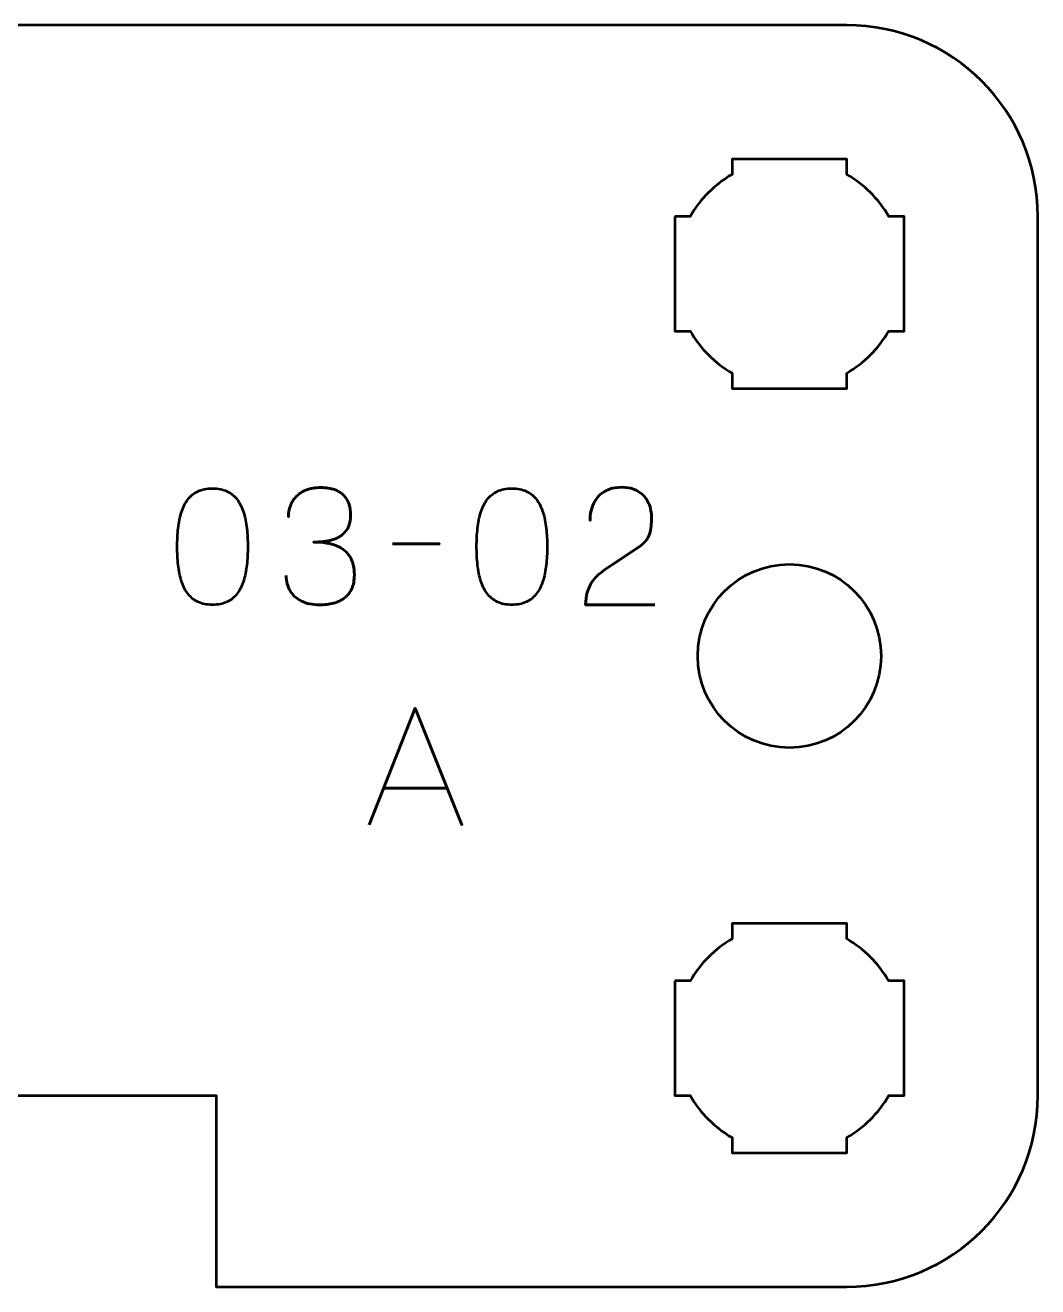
# Model space of a CAD drawing. Header units: centimetres. Extents: x -28.1 to 7.2, y -16.5 to -13.2.
# Drawn here: x -25.5 to -22.85, y -16.5 to -13.2 of the extents above; entities that cross this region are included whole.
import ezdxf

# ---------------------------------------------------------------- set-up
doc = ezdxf.new("R2010")
doc.units = ezdxf.units.CM
doc.header["$MEASUREMENT"] = 0
doc.layers.add('Layer 1', color=7, linetype='Continuous')

msp = doc.modelspace()

# ---------------------------------------------------------------- linework, layer by layer
at = {"layer": 'Layer 1', "lineweight": 53}
msp.add_ellipse((-23.5, -14.85), major_axis=(0, 0.24), ratio=1, dxfattribs=at)
for points, knots in [([(-28.15, -16), (-28.15, -16), (-28.15, -13.7), (-28.15, -13.7), (-28.15, -13.7), (-28.15, -13.42391), (-27.92609, -13.2), (-27.65, -13.2), (-27.65, -13.2), (-27.65, -13.2), (-23.35, -13.2), (-23.35, -13.2), (-23.35, -13.2), (-23.07391, -13.2), (-22.85, -13.42391), (-22.85, -13.7), (-22.85, -13.7), (-22.85, -13.7), (-22.85, -16), (-22.85, -16), (-22.85, -16), (-22.85, -16.27609), (-23.07391, -16.5), (-23.35, -16.5), (-23.35, -16.5), (-23.35, -16.5), (-24.99999, -16.49999), (-24.99999, -16.49999), (-24.99999, -16.49999), (-24.99999, -16.49999), (-24.99999, -16), (-24.99999, -16), (-24.99999, -16), (-24.99999, -16), (-25.99999, -16), (-25.99999, -16), (-25.99999, -16), (-25.99999, -16), (-25.99999, -16.49999), (-25.99999, -16.49999), (-25.99999, -16.49999), (-25.99999, -16.49999), (-27.65, -16.5), (-27.65, -16.5), (-27.65, -16.5), (-27.92609, -16.5), (-28.15, -16.27609), (-28.15, -16)], [0, 0, 0, 0, 0.0833333, 0.0833333, 0.0833333, 0.0833333, 0.1666667, 0.1666667, 0.1666667, 0.1666667, 0.25, 0.25, 0.25, 0.25, 0.3333333, 0.3333333, 0.3333333, 0.3333333, 0.4166667, 0.4166667, 0.4166667, 0.4166667, 0.5, 0.5, 0.5, 0.5, 0.5833333, 0.5833333, 0.5833333, 0.5833333, 0.6666667, 0.6666667, 0.6666667, 0.6666667, 0.75, 0.75, 0.75, 0.75, 0.8333333, 0.8333333, 0.8333333, 0.8333333, 0.9166667, 0.9166667, 0.9166667, 0.9166667, 1, 1, 1, 1]), ([(-23.8, -13.7), (-23.8, -13.7), (-23.75985, -13.7), (-23.75985, -13.7), (-23.75985, -13.7), (-23.7335, -13.65447), (-23.69553, -13.6165), (-23.65, -13.59015), (-23.65, -13.59015), (-23.65, -13.59015), (-23.65, -13.55), (-23.65, -13.55), (-23.65, -13.55), (-23.65, -13.55), (-23.5, -13.55), (-23.5, -13.55), (-23.5, -13.55), (-23.5, -13.55), (-23.35, -13.55), (-23.35, -13.55), (-23.35, -13.55), (-23.35, -13.55), (-23.35, -13.59015), (-23.35, -13.59015), (-23.35, -13.59015), (-23.30447, -13.6165), (-23.2665, -13.65447), (-23.24015, -13.7), (-23.24015, -13.7), (-23.24015, -13.7), (-23.2, -13.7), (-23.2, -13.7), (-23.2, -13.7), (-23.2, -13.7), (-23.2, -13.85), (-23.2, -13.85), (-23.2, -13.85), (-23.2, -13.85), (-23.2, -14), (-23.2, -14), (-23.2, -14), (-23.2, -14), (-23.24015, -14), (-23.24015, -14), (-23.24015, -14), (-23.2665, -14.04553), (-23.30447, -14.0835), (-23.35, -14.10985), (-23.35, -14.10985), (-23.35, -14.10985), (-23.35, -14.15), (-23.35, -14.15), (-23.35, -14.15), (-23.35, -14.15), (-23.5, -14.15), (-23.5, -14.15), (-23.5, -14.15), (-23.5, -14.15), (-23.65, -14.15), (-23.65, -14.15), (-23.65, -14.15), (-23.65, -14.15), (-23.65, -14.10985), (-23.65, -14.10985), (-23.65, -14.10985), (-23.69553, -14.0835), (-23.7335, -14.04553), (-23.75985, -14), (-23.75985, -14), (-23.75985, -14), (-23.8, -14), (-23.8, -14), (-23.8, -14), (-23.8, -14), (-23.8, -13.85), (-23.8, -13.85), (-23.8, -13.85), (-23.8, -13.85), (-23.8, -13.7), (-23.8, -13.7)], [0, 0, 0, 0, 0.05, 0.05, 0.05, 0.05, 0.1, 0.1, 0.1, 0.1, 0.15, 0.15, 0.15, 0.15, 0.2, 0.2, 0.2, 0.2, 0.25, 0.25, 0.25, 0.25, 0.3, 0.3, 0.3, 0.3, 0.35, 0.35, 0.35, 0.35, 0.4, 0.4, 0.4, 0.4, 0.45, 0.45, 0.45, 0.45, 0.5, 0.5, 0.5, 0.5, 0.55, 0.55, 0.55, 0.55, 0.6, 0.6, 0.6, 0.6, 0.65, 0.65, 0.65, 0.65, 0.7, 0.7, 0.7, 0.7, 0.75, 0.75, 0.75, 0.75, 0.8, 0.8, 0.8, 0.8, 0.85, 0.85, 0.85, 0.85, 0.9, 0.9, 0.9, 0.9, 0.95, 0.95, 0.95, 0.95, 1, 1, 1, 1]), ([(-23.8, -15.7), (-23.8, -15.7), (-23.75985, -15.7), (-23.75985, -15.7), (-23.75985, -15.7), (-23.7335, -15.65447), (-23.69553, -15.6165), (-23.65, -15.59015), (-23.65, -15.59015), (-23.65, -15.59015), (-23.65, -15.55), (-23.65, -15.55), (-23.65, -15.55), (-23.65, -15.55), (-23.5, -15.55), (-23.5, -15.55), (-23.5, -15.55), (-23.5, -15.55), (-23.35, -15.55), (-23.35, -15.55), (-23.35, -15.55), (-23.35, -15.55), (-23.35, -15.59015), (-23.35, -15.59015), (-23.35, -15.59015), (-23.30447, -15.6165), (-23.2665, -15.65447), (-23.24015, -15.7), (-23.24015, -15.7), (-23.24015, -15.7), (-23.2, -15.7), (-23.2, -15.7), (-23.2, -15.7), (-23.2, -15.7), (-23.2, -15.85), (-23.2, -15.85), (-23.2, -15.85), (-23.2, -15.85), (-23.2, -16), (-23.2, -16), (-23.2, -16), (-23.2, -16), (-23.24015, -16), (-23.24015, -16), (-23.24015, -16), (-23.2665, -16.04553), (-23.30447, -16.0835), (-23.35, -16.10985), (-23.35, -16.10985), (-23.35, -16.10985), (-23.35, -16.15), (-23.35, -16.15), (-23.35, -16.15), (-23.35, -16.15), (-23.5, -16.15), (-23.5, -16.15), (-23.5, -16.15), (-23.5, -16.15), (-23.65, -16.15), (-23.65, -16.15), (-23.65, -16.15), (-23.65, -16.15), (-23.65, -16.10985), (-23.65, -16.10985), (-23.65, -16.10985), (-23.69553, -16.0835), (-23.7335, -16.04553), (-23.75985, -16), (-23.75985, -16), (-23.75985, -16), (-23.8, -16), (-23.8, -16), (-23.8, -16), (-23.8, -16), (-23.8, -15.85), (-23.8, -15.85), (-23.8, -15.85), (-23.8, -15.85), (-23.8, -15.7), (-23.8, -15.7)], [0, 0, 0, 0, 0.05, 0.05, 0.05, 0.05, 0.1, 0.1, 0.1, 0.1, 0.15, 0.15, 0.15, 0.15, 0.2, 0.2, 0.2, 0.2, 0.25, 0.25, 0.25, 0.25, 0.3, 0.3, 0.3, 0.3, 0.35, 0.35, 0.35, 0.35, 0.4, 0.4, 0.4, 0.4, 0.45, 0.45, 0.45, 0.45, 0.5, 0.5, 0.5, 0.5, 0.55, 0.55, 0.55, 0.55, 0.6, 0.6, 0.6, 0.6, 0.65, 0.65, 0.65, 0.65, 0.7, 0.7, 0.7, 0.7, 0.75, 0.75, 0.75, 0.75, 0.8, 0.8, 0.8, 0.8, 0.85, 0.85, 0.85, 0.85, 0.9, 0.9, 0.9, 0.9, 0.95, 0.95, 0.95, 0.95, 1, 1, 1, 1])]:
    msp.add_open_spline(points, degree=3, knots=knots, dxfattribs=at)
at = {"layer": 'Layer 1', "color": 5, "lineweight": 53}
for points, knots in [([(-25.0099, -14.71623), (-24.99509, -14.71616), (-24.98232, -14.71355), (-24.97166, -14.70847), (-24.97166, -14.70847), (-24.96108, -14.70339), (-24.95226, -14.69612), (-24.94521, -14.68688), (-24.94521, -14.68688), (-24.93822, -14.67757), (-24.93272, -14.66656), (-24.92863, -14.65386), (-24.92863, -14.65386), (-24.9246, -14.64116), (-24.92171, -14.62726), (-24.92009, -14.61202), (-24.92009, -14.61202), (-24.91839, -14.59678), (-24.91755, -14.58076), (-24.91762, -14.56383), (-24.91762, -14.56383), (-24.91755, -14.54697), (-24.91839, -14.53095), (-24.92009, -14.51578), (-24.92009, -14.51578), (-24.92171, -14.50061), (-24.9246, -14.48664), (-24.92863, -14.47394), (-24.92863, -14.47394), (-24.93272, -14.46131), (-24.93822, -14.45031), (-24.94521, -14.44092), (-24.94521, -14.44092), (-24.95226, -14.43161), (-24.96108, -14.42434), (-24.97166, -14.41926), (-24.97166, -14.41926), (-24.98232, -14.41411), (-24.99509, -14.4115), (-25.0099, -14.41143), (-25.0099, -14.41143), (-25.02472, -14.4115), (-25.03749, -14.41411), (-25.04815, -14.41926), (-25.04815, -14.41926), (-25.05873, -14.42434), (-25.06755, -14.43161), (-25.0746, -14.44092), (-25.0746, -14.44092), (-25.08159, -14.45031), (-25.08709, -14.46131), (-25.09118, -14.47394), (-25.09118, -14.47394), (-25.09521, -14.48664), (-25.0981, -14.50061), (-25.09972, -14.51578), (-25.09972, -14.51578), (-25.10141, -14.53095), (-25.10226, -14.54697), (-25.10219, -14.56383), (-25.10219, -14.56383), (-25.10226, -14.58076), (-25.10141, -14.59678), (-25.09972, -14.61202), (-25.09972, -14.61202), (-25.0981, -14.62726), (-25.09521, -14.64116), (-25.09118, -14.65386), (-25.09118, -14.65386), (-25.08709, -14.66656), (-25.08159, -14.67757), (-25.0746, -14.68688), (-25.0746, -14.68688), (-25.06755, -14.69612), (-25.05873, -14.70339), (-25.04815, -14.70847), (-25.04815, -14.70847), (-25.03749, -14.71355), (-25.02472, -14.71616), (-25.0099, -14.71623)], [0, 0, 0, 0, 0.05, 0.05, 0.05, 0.05, 0.1, 0.1, 0.1, 0.1, 0.15, 0.15, 0.15, 0.15, 0.2, 0.2, 0.2, 0.2, 0.25, 0.25, 0.25, 0.25, 0.3, 0.3, 0.3, 0.3, 0.35, 0.35, 0.35, 0.35, 0.4, 0.4, 0.4, 0.4, 0.45, 0.45, 0.45, 0.45, 0.5, 0.5, 0.5, 0.5, 0.55, 0.55, 0.55, 0.55, 0.6, 0.6, 0.6, 0.6, 0.65, 0.65, 0.65, 0.65, 0.7, 0.7, 0.7, 0.7, 0.75, 0.75, 0.75, 0.75, 0.8, 0.8, 0.8, 0.8, 0.85, 0.85, 0.85, 0.85, 0.9, 0.9, 0.9, 0.9, 0.95, 0.95, 0.95, 0.95, 1, 1, 1, 1]), ([(-25.0099, -14.71623), (-24.99509, -14.71616), (-24.98232, -14.71355), (-24.97166, -14.70847), (-24.97166, -14.70847), (-24.96108, -14.70339), (-24.95226, -14.69612), (-24.94521, -14.68688), (-24.94521, -14.68688), (-24.93822, -14.67757), (-24.93272, -14.66656), (-24.92863, -14.65386), (-24.92863, -14.65386), (-24.9246, -14.64116), (-24.92171, -14.62726), (-24.92009, -14.61202), (-24.92009, -14.61202), (-24.91839, -14.59678), (-24.91755, -14.58076), (-24.91762, -14.56383), (-24.91762, -14.56383), (-24.91755, -14.54697), (-24.91839, -14.53095), (-24.92009, -14.51578), (-24.92009, -14.51578), (-24.92171, -14.50061), (-24.9246, -14.48664), (-24.92863, -14.47394), (-24.92863, -14.47394), (-24.93272, -14.46131), (-24.93822, -14.45031), (-24.94521, -14.44092), (-24.94521, -14.44092), (-24.95226, -14.43161), (-24.96108, -14.42434), (-24.97166, -14.41926), (-24.97166, -14.41926), (-24.98232, -14.41411), (-24.99509, -14.4115), (-25.0099, -14.41143), (-25.0099, -14.41143), (-25.02472, -14.4115), (-25.03749, -14.41411), (-25.04815, -14.41926), (-25.04815, -14.41926), (-25.05873, -14.42434), (-25.06755, -14.43161), (-25.0746, -14.44092), (-25.0746, -14.44092), (-25.08159, -14.45031), (-25.08709, -14.46131), (-25.09118, -14.47394), (-25.09118, -14.47394), (-25.09521, -14.48664), (-25.0981, -14.50061), (-25.09972, -14.51578), (-25.09972, -14.51578), (-25.10141, -14.53095), (-25.10226, -14.54697), (-25.10219, -14.56383), (-25.10219, -14.56383), (-25.10226, -14.58076), (-25.10141, -14.59678), (-25.09972, -14.61202), (-25.09972, -14.61202), (-25.0981, -14.62726), (-25.09521, -14.64116), (-25.09118, -14.65386), (-25.09118, -14.65386), (-25.08709, -14.66656), (-25.08159, -14.67757), (-25.0746, -14.68688), (-25.0746, -14.68688), (-25.06755, -14.69612), (-25.05873, -14.70339), (-25.04815, -14.70847), (-25.04815, -14.70847), (-25.03749, -14.71355), (-25.02472, -14.71616), (-25.0099, -14.71623)], [0, 0, 0, 0, 0.05, 0.05, 0.05, 0.05, 0.1, 0.1, 0.1, 0.1, 0.15, 0.15, 0.15, 0.15, 0.2, 0.2, 0.2, 0.2, 0.25, 0.25, 0.25, 0.25, 0.3, 0.3, 0.3, 0.3, 0.35, 0.35, 0.35, 0.35, 0.4, 0.4, 0.4, 0.4, 0.45, 0.45, 0.45, 0.45, 0.5, 0.5, 0.5, 0.5, 0.55, 0.55, 0.55, 0.55, 0.6, 0.6, 0.6, 0.6, 0.65, 0.65, 0.65, 0.65, 0.7, 0.7, 0.7, 0.7, 0.75, 0.75, 0.75, 0.75, 0.8, 0.8, 0.8, 0.8, 0.85, 0.85, 0.85, 0.85, 0.9, 0.9, 0.9, 0.9, 0.95, 0.95, 0.95, 0.95, 1, 1, 1, 1]), ([(-24.81729, -14.63961), (-24.81722, -14.65485), (-24.81369, -14.66811), (-24.80671, -14.67961), (-24.80671, -14.67961), (-24.79972, -14.69104), (-24.78977, -14.7), (-24.77679, -14.70642), (-24.77679, -14.70642), (-24.76381, -14.71284), (-24.74822, -14.71609), (-24.73008, -14.71623), (-24.73008, -14.71623), (-24.71647, -14.71623), (-24.70412, -14.71482), (-24.6929, -14.71186), (-24.6929, -14.71186), (-24.68175, -14.70889), (-24.67216, -14.70431), (-24.66404, -14.69803), (-24.66404, -14.69803), (-24.65593, -14.69175), (-24.64972, -14.68363), (-24.64528, -14.67376), (-24.64528, -14.67376), (-24.6409, -14.66381), (-24.63872, -14.65188), (-24.63865, -14.63791), (-24.63865, -14.63791), (-24.63857, -14.61929), (-24.64238, -14.60355), (-24.64993, -14.59078), (-24.64993, -14.59078), (-24.65748, -14.57801), (-24.6692, -14.56842), (-24.68493, -14.56186), (-24.68493, -14.56186), (-24.70066, -14.55529), (-24.72084, -14.55198), (-24.74532, -14.55198), (-24.74532, -14.55198), (-24.72705, -14.55205), (-24.71174, -14.55036), (-24.69925, -14.5469), (-24.69925, -14.5469), (-24.68683, -14.54344), (-24.67689, -14.53857), (-24.66941, -14.53222), (-24.66941, -14.53222), (-24.66193, -14.52594), (-24.6565, -14.51846), (-24.65325, -14.50986), (-24.65325, -14.50986), (-24.64993, -14.50132), (-24.64831, -14.49194), (-24.64838, -14.48171), (-24.64838, -14.48171), (-24.64831, -14.47147), (-24.64972, -14.46202), (-24.65254, -14.45327), (-24.65254, -14.45327), (-24.6553, -14.44452), (-24.65981, -14.43683), (-24.66595, -14.43027), (-24.66595, -14.43027), (-24.67209, -14.42371), (-24.6802, -14.41856), (-24.69015, -14.41489), (-24.69015, -14.41489), (-24.70017, -14.41122), (-24.71238, -14.40939), (-24.7267, -14.40932), (-24.7267, -14.40932), (-24.74095, -14.40939), (-24.75344, -14.4115), (-24.76402, -14.4156), (-24.76402, -14.4156), (-24.77468, -14.41969), (-24.78342, -14.42526), (-24.79048, -14.43239), (-24.79048, -14.43239), (-24.79746, -14.43951), (-24.80269, -14.44763), (-24.80614, -14.4568), (-24.80614, -14.4568), (-24.80967, -14.46597), (-24.81136, -14.47571), (-24.81136, -14.48594), (-24.81136, -14.48594), (-24.81136, -14.47571), (-24.80967, -14.46597), (-24.80614, -14.4568), (-24.80614, -14.4568), (-24.80269, -14.44763), (-24.79746, -14.43951), (-24.79048, -14.43239), (-24.79048, -14.43239), (-24.78342, -14.42526), (-24.77468, -14.41969), (-24.76402, -14.4156), (-24.76402, -14.4156), (-24.75344, -14.4115), (-24.74095, -14.40939), (-24.7267, -14.40932), (-24.7267, -14.40932), (-24.71238, -14.40939), (-24.70017, -14.41122), (-24.69015, -14.41489), (-24.69015, -14.41489), (-24.6802, -14.41856), (-24.67209, -14.42371), (-24.66595, -14.43027), (-24.66595, -14.43027), (-24.65981, -14.43683), (-24.6553, -14.44452), (-24.65254, -14.45327), (-24.65254, -14.45327), (-24.64972, -14.46202), (-24.64831, -14.47147), (-24.64838, -14.48171), (-24.64838, -14.48171), (-24.64831, -14.49194), (-24.64993, -14.50132), (-24.65325, -14.50986), (-24.65325, -14.50986), (-24.6565, -14.51846), (-24.66193, -14.52594), (-24.66941, -14.53222), (-24.66941, -14.53222), (-24.67689, -14.53857), (-24.68683, -14.54344), (-24.69925, -14.5469), (-24.69925, -14.5469), (-24.71174, -14.55036), (-24.72705, -14.55205), (-24.74532, -14.55198), (-24.74532, -14.55198), (-24.72084, -14.55198), (-24.70066, -14.55529), (-24.68493, -14.56186), (-24.68493, -14.56186), (-24.6692, -14.56842), (-24.65748, -14.57801), (-24.64993, -14.59078), (-24.64993, -14.59078), (-24.64238, -14.60355), (-24.63857, -14.61929), (-24.63865, -14.63791), (-24.63865, -14.63791), (-24.63872, -14.65188), (-24.6409, -14.66381), (-24.64528, -14.67376), (-24.64528, -14.67376), (-24.64972, -14.68363), (-24.65593, -14.69175), (-24.66404, -14.69803), (-24.66404, -14.69803), (-24.67216, -14.70431), (-24.68175, -14.70889), (-24.6929, -14.71186), (-24.6929, -14.71186), (-24.70412, -14.71482), (-24.71647, -14.71623), (-24.73008, -14.71623), (-24.73008, -14.71623), (-24.74822, -14.71609), (-24.76381, -14.71284), (-24.77679, -14.70642), (-24.77679, -14.70642), (-24.78977, -14.7), (-24.79972, -14.69104), (-24.80671, -14.67961), (-24.80671, -14.67961), (-24.81369, -14.66811), (-24.81722, -14.65485), (-24.81729, -14.63961)], [0, 0, 0, 0, 0.0227273, 0.0227273, 0.0227273, 0.0227273, 0.0454545, 0.0454545, 0.0454545, 0.0454545, 0.0681818, 0.0681818, 0.0681818, 0.0681818, 0.0909091, 0.0909091, 0.0909091, 0.0909091, 0.1136364, 0.1136364, 0.1136364, 0.1136364, 0.1363636, 0.1363636, 0.1363636, 0.1363636, 0.1590909, 0.1590909, 0.1590909, 0.1590909, 0.1818182, 0.1818182, 0.1818182, 0.1818182, 0.2045455, 0.2045455, 0.2045455, 0.2045455, 0.2272727, 0.2272727, 0.2272727, 0.2272727, 0.25, 0.25, 0.25, 0.25, 0.2727273, 0.2727273, 0.2727273, 0.2727273, 0.2954545, 0.2954545, 0.2954545, 0.2954545, 0.3181818, 0.3181818, 0.3181818, 0.3181818, 0.3409091, 0.3409091, 0.3409091, 0.3409091, 0.3636364, 0.3636364, 0.3636364, 0.3636364, 0.3863636, 0.3863636, 0.3863636, 0.3863636, 0.4090909, 0.4090909, 0.4090909, 0.4090909, 0.4318182, 0.4318182, 0.4318182, 0.4318182, 0.4545455, 0.4545455, 0.4545455, 0.4545455, 0.4772727, 0.4772727, 0.4772727, 0.4772727, 0.5, 0.5, 0.5, 0.5, 0.5227273, 0.5227273, 0.5227273, 0.5227273, 0.5454545, 0.5454545, 0.5454545, 0.5454545, 0.5681818, 0.5681818, 0.5681818, 0.5681818, 0.5909091, 0.5909091, 0.5909091, 0.5909091, 0.6136364, 0.6136364, 0.6136364, 0.6136364, 0.6363636, 0.6363636, 0.6363636, 0.6363636, 0.6590909, 0.6590909, 0.6590909, 0.6590909, 0.6818182, 0.6818182, 0.6818182, 0.6818182, 0.7045455, 0.7045455, 0.7045455, 0.7045455, 0.7272727, 0.7272727, 0.7272727, 0.7272727, 0.75, 0.75, 0.75, 0.75, 0.7727273, 0.7727273, 0.7727273, 0.7727273, 0.7954545, 0.7954545, 0.7954545, 0.7954545, 0.8181818, 0.8181818, 0.8181818, 0.8181818, 0.8409091, 0.8409091, 0.8409091, 0.8409091, 0.8636364, 0.8636364, 0.8636364, 0.8636364, 0.8863636, 0.8863636, 0.8863636, 0.8863636, 0.9090909, 0.9090909, 0.9090909, 0.9090909, 0.9318182, 0.9318182, 0.9318182, 0.9318182, 0.9545455, 0.9545455, 0.9545455, 0.9545455, 0.9772727, 0.9772727, 0.9772727, 0.9772727, 1, 1, 1, 1]), ([(-24.22632, -14.71623), (-24.21151, -14.71616), (-24.19874, -14.71355), (-24.18808, -14.70847), (-24.18808, -14.70847), (-24.1775, -14.70339), (-24.16868, -14.69612), (-24.16163, -14.68688), (-24.16163, -14.68688), (-24.15464, -14.67757), (-24.14914, -14.66656), (-24.14505, -14.65386), (-24.14505, -14.65386), (-24.14102, -14.64116), (-24.13813, -14.62726), (-24.13651, -14.61202), (-24.13651, -14.61202), (-24.13481, -14.59678), (-24.13397, -14.58076), (-24.13404, -14.56383), (-24.13404, -14.56383), (-24.13397, -14.54697), (-24.13481, -14.53095), (-24.13651, -14.51578), (-24.13651, -14.51578), (-24.13813, -14.50061), (-24.14102, -14.48664), (-24.14505, -14.47394), (-24.14505, -14.47394), (-24.14914, -14.46131), (-24.15464, -14.45031), (-24.16163, -14.44092), (-24.16163, -14.44092), (-24.16868, -14.43161), (-24.1775, -14.42434), (-24.18808, -14.41926), (-24.18808, -14.41926), (-24.19874, -14.41411), (-24.21151, -14.4115), (-24.22632, -14.41143), (-24.22632, -14.41143), (-24.24114, -14.4115), (-24.25391, -14.41411), (-24.26457, -14.41926), (-24.26457, -14.41926), (-24.27515, -14.42434), (-24.28397, -14.43161), (-24.29102, -14.44092), (-24.29102, -14.44092), (-24.29801, -14.45031), (-24.30351, -14.46131), (-24.3076, -14.47394), (-24.3076, -14.47394), (-24.31163, -14.48664), (-24.31452, -14.50061), (-24.31614, -14.51578), (-24.31614, -14.51578), (-24.31783, -14.53095), (-24.31868, -14.54697), (-24.31861, -14.56383), (-24.31861, -14.56383), (-24.31868, -14.58076), (-24.31783, -14.59678), (-24.31614, -14.61202), (-24.31614, -14.61202), (-24.31452, -14.62726), (-24.31163, -14.64116), (-24.3076, -14.65386), (-24.3076, -14.65386), (-24.30351, -14.66656), (-24.29801, -14.67757), (-24.29102, -14.68688), (-24.29102, -14.68688), (-24.28397, -14.69612), (-24.27515, -14.70339), (-24.26457, -14.70847), (-24.26457, -14.70847), (-24.25391, -14.71355), (-24.24114, -14.71616), (-24.22632, -14.71623)], [0, 0, 0, 0, 0.05, 0.05, 0.05, 0.05, 0.1, 0.1, 0.1, 0.1, 0.15, 0.15, 0.15, 0.15, 0.2, 0.2, 0.2, 0.2, 0.25, 0.25, 0.25, 0.25, 0.3, 0.3, 0.3, 0.3, 0.35, 0.35, 0.35, 0.35, 0.4, 0.4, 0.4, 0.4, 0.45, 0.45, 0.45, 0.45, 0.5, 0.5, 0.5, 0.5, 0.55, 0.55, 0.55, 0.55, 0.6, 0.6, 0.6, 0.6, 0.65, 0.65, 0.65, 0.65, 0.7, 0.7, 0.7, 0.7, 0.75, 0.75, 0.75, 0.75, 0.8, 0.8, 0.8, 0.8, 0.85, 0.85, 0.85, 0.85, 0.9, 0.9, 0.9, 0.9, 0.95, 0.95, 0.95, 0.95, 1, 1, 1, 1]), ([(-24.22632, -14.71623), (-24.21151, -14.71616), (-24.19874, -14.71355), (-24.18808, -14.70847), (-24.18808, -14.70847), (-24.1775, -14.70339), (-24.16868, -14.69612), (-24.16163, -14.68688), (-24.16163, -14.68688), (-24.15464, -14.67757), (-24.14914, -14.66656), (-24.14505, -14.65386), (-24.14505, -14.65386), (-24.14102, -14.64116), (-24.13813, -14.62726), (-24.13651, -14.61202), (-24.13651, -14.61202), (-24.13481, -14.59678), (-24.13397, -14.58076), (-24.13404, -14.56383), (-24.13404, -14.56383), (-24.13397, -14.54697), (-24.13481, -14.53095), (-24.13651, -14.51578), (-24.13651, -14.51578), (-24.13813, -14.50061), (-24.14102, -14.48664), (-24.14505, -14.47394), (-24.14505, -14.47394), (-24.14914, -14.46131), (-24.15464, -14.45031), (-24.16163, -14.44092), (-24.16163, -14.44092), (-24.16868, -14.43161), (-24.1775, -14.42434), (-24.18808, -14.41926), (-24.18808, -14.41926), (-24.19874, -14.41411), (-24.21151, -14.4115), (-24.22632, -14.41143), (-24.22632, -14.41143), (-24.24114, -14.4115), (-24.25391, -14.41411), (-24.26457, -14.41926), (-24.26457, -14.41926), (-24.27515, -14.42434), (-24.28397, -14.43161), (-24.29102, -14.44092), (-24.29102, -14.44092), (-24.29801, -14.45031), (-24.30351, -14.46131), (-24.3076, -14.47394), (-24.3076, -14.47394), (-24.31163, -14.48664), (-24.31452, -14.50061), (-24.31614, -14.51578), (-24.31614, -14.51578), (-24.31783, -14.53095), (-24.31868, -14.54697), (-24.31861, -14.56383), (-24.31861, -14.56383), (-24.31868, -14.58076), (-24.31783, -14.59678), (-24.31614, -14.61202), (-24.31614, -14.61202), (-24.31452, -14.62726), (-24.31163, -14.64116), (-24.3076, -14.65386), (-24.3076, -14.65386), (-24.30351, -14.66656), (-24.29801, -14.67757), (-24.29102, -14.68688), (-24.29102, -14.68688), (-24.28397, -14.69612), (-24.27515, -14.70339), (-24.26457, -14.70847), (-24.26457, -14.70847), (-24.25391, -14.71355), (-24.24114, -14.71616), (-24.22632, -14.71623)], [0, 0, 0, 0, 0.05, 0.05, 0.05, 0.05, 0.1, 0.1, 0.1, 0.1, 0.15, 0.15, 0.15, 0.15, 0.2, 0.2, 0.2, 0.2, 0.25, 0.25, 0.25, 0.25, 0.3, 0.3, 0.3, 0.3, 0.35, 0.35, 0.35, 0.35, 0.4, 0.4, 0.4, 0.4, 0.45, 0.45, 0.45, 0.45, 0.5, 0.5, 0.5, 0.5, 0.55, 0.55, 0.55, 0.55, 0.6, 0.6, 0.6, 0.6, 0.65, 0.65, 0.65, 0.65, 0.7, 0.7, 0.7, 0.7, 0.75, 0.75, 0.75, 0.75, 0.8, 0.8, 0.8, 0.8, 0.85, 0.85, 0.85, 0.85, 0.9, 0.9, 0.9, 0.9, 0.95, 0.95, 0.95, 0.95, 1, 1, 1, 1]), ([(-23.8521, -14.71623), (-23.8521, -14.71623), (-24.03371, -14.71623), (-24.03371, -14.71623), (-24.03371, -14.71623), (-24.03336, -14.70395), (-24.03181, -14.69309), (-24.02919, -14.68377), (-24.02919, -14.68377), (-24.02651, -14.67446), (-24.02292, -14.66628), (-24.01847, -14.65922), (-24.01847, -14.65922), (-24.01395, -14.65217), (-24.0088, -14.64589), (-24.00295, -14.64038), (-24.00295, -14.64038), (-23.99709, -14.63481), (-23.99081, -14.62973), (-23.98404, -14.62493), (-23.98404, -14.62493), (-23.97727, -14.6202), (-23.97028, -14.61548), (-23.96301, -14.61082), (-23.96301, -14.61082), (-23.96301, -14.61082), (-23.89062, -14.56256), (-23.89062, -14.56256), (-23.89062, -14.56256), (-23.88322, -14.55734), (-23.87743, -14.55163), (-23.87334, -14.54549), (-23.87334, -14.54549), (-23.86918, -14.53935), (-23.86628, -14.53286), (-23.86452, -14.52601), (-23.86452, -14.52601), (-23.86283, -14.51924), (-23.86177, -14.51226), (-23.86142, -14.5052), (-23.86142, -14.5052), (-23.86106, -14.49807), (-23.86092, -14.49095), (-23.86099, -14.48382), (-23.86099, -14.48382), (-23.86099, -14.47797), (-23.86177, -14.47169), (-23.86332, -14.46491), (-23.86332, -14.46491), (-23.86494, -14.45821), (-23.86748, -14.45151), (-23.87108, -14.44488), (-23.87108, -14.44488), (-23.87468, -14.43824), (-23.87948, -14.43218), (-23.88547, -14.42667), (-23.88547, -14.42667), (-23.89147, -14.42124), (-23.89888, -14.41687), (-23.9077, -14.41355), (-23.9077, -14.41355), (-23.91652, -14.41023), (-23.92689, -14.40854), (-23.93888, -14.40847), (-23.93888, -14.40847), (-23.95095, -14.40854), (-23.9616, -14.41023), (-23.97078, -14.41348), (-23.97078, -14.41348), (-23.97995, -14.41672), (-23.98778, -14.42124), (-23.99427, -14.42695), (-23.99427, -14.42695), (-24.00076, -14.43267), (-24.00598, -14.4393), (-24.01007, -14.44671), (-24.01007, -14.44671), (-24.01417, -14.45412), (-24.01713, -14.46202), (-24.01903, -14.47035), (-24.01903, -14.47035), (-24.02094, -14.47867), (-24.02186, -14.48714), (-24.02186, -14.49568), (-24.02186, -14.49568), (-24.02186, -14.48714), (-24.02094, -14.47867), (-24.01903, -14.47035), (-24.01903, -14.47035), (-24.01713, -14.46202), (-24.01417, -14.45412), (-24.01007, -14.44671), (-24.01007, -14.44671), (-24.00598, -14.4393), (-24.00076, -14.43267), (-23.99427, -14.42695), (-23.99427, -14.42695), (-23.98778, -14.42124), (-23.97995, -14.41672), (-23.97078, -14.41348), (-23.97078, -14.41348), (-23.9616, -14.41023), (-23.95095, -14.40854), (-23.93888, -14.40847), (-23.93888, -14.40847), (-23.92689, -14.40854), (-23.91652, -14.41023), (-23.9077, -14.41355), (-23.9077, -14.41355), (-23.89888, -14.41687), (-23.89147, -14.42124), (-23.88547, -14.42667), (-23.88547, -14.42667), (-23.87948, -14.43218), (-23.87468, -14.43824), (-23.87108, -14.44488), (-23.87108, -14.44488), (-23.86748, -14.45151), (-23.86494, -14.45821), (-23.86332, -14.46491), (-23.86332, -14.46491), (-23.86177, -14.47169), (-23.86099, -14.47797), (-23.86099, -14.48382), (-23.86099, -14.48382), (-23.86092, -14.49095), (-23.86106, -14.49807), (-23.86142, -14.5052), (-23.86142, -14.5052), (-23.86177, -14.51226), (-23.86283, -14.51924), (-23.86452, -14.52601), (-23.86452, -14.52601), (-23.86628, -14.53286), (-23.86918, -14.53935), (-23.87334, -14.54549), (-23.87334, -14.54549), (-23.87743, -14.55163), (-23.88322, -14.55734), (-23.89062, -14.56256), (-23.89062, -14.56256), (-23.89062, -14.56256), (-23.96301, -14.61082), (-23.96301, -14.61082), (-23.96301, -14.61082), (-23.97028, -14.61548), (-23.97727, -14.6202), (-23.98404, -14.62493), (-23.98404, -14.62493), (-23.99081, -14.62973), (-23.99709, -14.63481), (-24.00295, -14.64038), (-24.00295, -14.64038), (-24.0088, -14.64589), (-24.01395, -14.65217), (-24.01847, -14.65922), (-24.01847, -14.65922), (-24.02292, -14.66628), (-24.02651, -14.67446), (-24.02919, -14.68377), (-24.02919, -14.68377), (-24.03181, -14.69309), (-24.03336, -14.70395), (-24.03371, -14.71623), (-24.03371, -14.71623), (-24.03371, -14.71623), (-23.8521, -14.71623), (-23.8521, -14.71623)], [0, 0, 0, 0, 0.0238095, 0.0238095, 0.0238095, 0.0238095, 0.047619, 0.047619, 0.047619, 0.047619, 0.0714286, 0.0714286, 0.0714286, 0.0714286, 0.0952381, 0.0952381, 0.0952381, 0.0952381, 0.1190476, 0.1190476, 0.1190476, 0.1190476, 0.1428571, 0.1428571, 0.1428571, 0.1428571, 0.1666667, 0.1666667, 0.1666667, 0.1666667, 0.1904762, 0.1904762, 0.1904762, 0.1904762, 0.2142857, 0.2142857, 0.2142857, 0.2142857, 0.2380952, 0.2380952, 0.2380952, 0.2380952, 0.2619048, 0.2619048, 0.2619048, 0.2619048, 0.2857143, 0.2857143, 0.2857143, 0.2857143, 0.3095238, 0.3095238, 0.3095238, 0.3095238, 0.3333333, 0.3333333, 0.3333333, 0.3333333, 0.3571429, 0.3571429, 0.3571429, 0.3571429, 0.3809524, 0.3809524, 0.3809524, 0.3809524, 0.4047619, 0.4047619, 0.4047619, 0.4047619, 0.4285714, 0.4285714, 0.4285714, 0.4285714, 0.452381, 0.452381, 0.452381, 0.452381, 0.4761905, 0.4761905, 0.4761905, 0.4761905, 0.5, 0.5, 0.5, 0.5, 0.5238095, 0.5238095, 0.5238095, 0.5238095, 0.547619, 0.547619, 0.547619, 0.547619, 0.5714286, 0.5714286, 0.5714286, 0.5714286, 0.5952381, 0.5952381, 0.5952381, 0.5952381, 0.6190476, 0.6190476, 0.6190476, 0.6190476, 0.6428571, 0.6428571, 0.6428571, 0.6428571, 0.6666667, 0.6666667, 0.6666667, 0.6666667, 0.6904762, 0.6904762, 0.6904762, 0.6904762, 0.7142857, 0.7142857, 0.7142857, 0.7142857, 0.7380952, 0.7380952, 0.7380952, 0.7380952, 0.7619048, 0.7619048, 0.7619048, 0.7619048, 0.7857143, 0.7857143, 0.7857143, 0.7857143, 0.8095238, 0.8095238, 0.8095238, 0.8095238, 0.8333333, 0.8333333, 0.8333333, 0.8333333, 0.8571429, 0.8571429, 0.8571429, 0.8571429, 0.8809524, 0.8809524, 0.8809524, 0.8809524, 0.9047619, 0.9047619, 0.9047619, 0.9047619, 0.9285714, 0.9285714, 0.9285714, 0.9285714, 0.952381, 0.952381, 0.952381, 0.952381, 0.9761905, 0.9761905, 0.9761905, 0.9761905, 1, 1, 1, 1]), ([(-24.53874, -14.55663), (-24.53874, -14.55663), (-24.41555, -14.55663), (-24.41555, -14.55663), (-24.41555, -14.55663), (-24.41555, -14.55663), (-24.53874, -14.55663), (-24.53874, -14.55663)], [0, 0, 0, 0, 0.5, 0.5, 0.5, 0.5, 1, 1, 1, 1]), ([(-24.60012, -15.29154), (-24.60012, -15.29154), (-24.47905, -14.98632), (-24.47905, -14.98632), (-24.47905, -14.98632), (-24.47905, -14.98632), (-24.35755, -15.29154), (-24.35755, -15.29154), (-24.35755, -15.29154), (-24.35755, -15.29154), (-24.47905, -14.98632), (-24.47905, -14.98632), (-24.47905, -14.98632), (-24.47905, -14.98632), (-24.60012, -15.29154), (-24.60012, -15.29154)], [0, 0, 0, 0, 0.25, 0.25, 0.25, 0.25, 0.5, 0.5, 0.5, 0.5, 0.75, 0.75, 0.75, 0.75, 1, 1, 1, 1]), ([(-24.56202, -15.19544), (-24.56202, -15.19544), (-24.39608, -15.19544), (-24.39608, -15.19544), (-24.39608, -15.19544), (-24.39608, -15.19544), (-24.56202, -15.19544), (-24.56202, -15.19544)], [0, 0, 0, 0, 0.5, 0.5, 0.5, 0.5, 1, 1, 1, 1])]:
    msp.add_open_spline(points, degree=3, knots=knots, dxfattribs=at)

doc.saveas('drawing.dxf')
